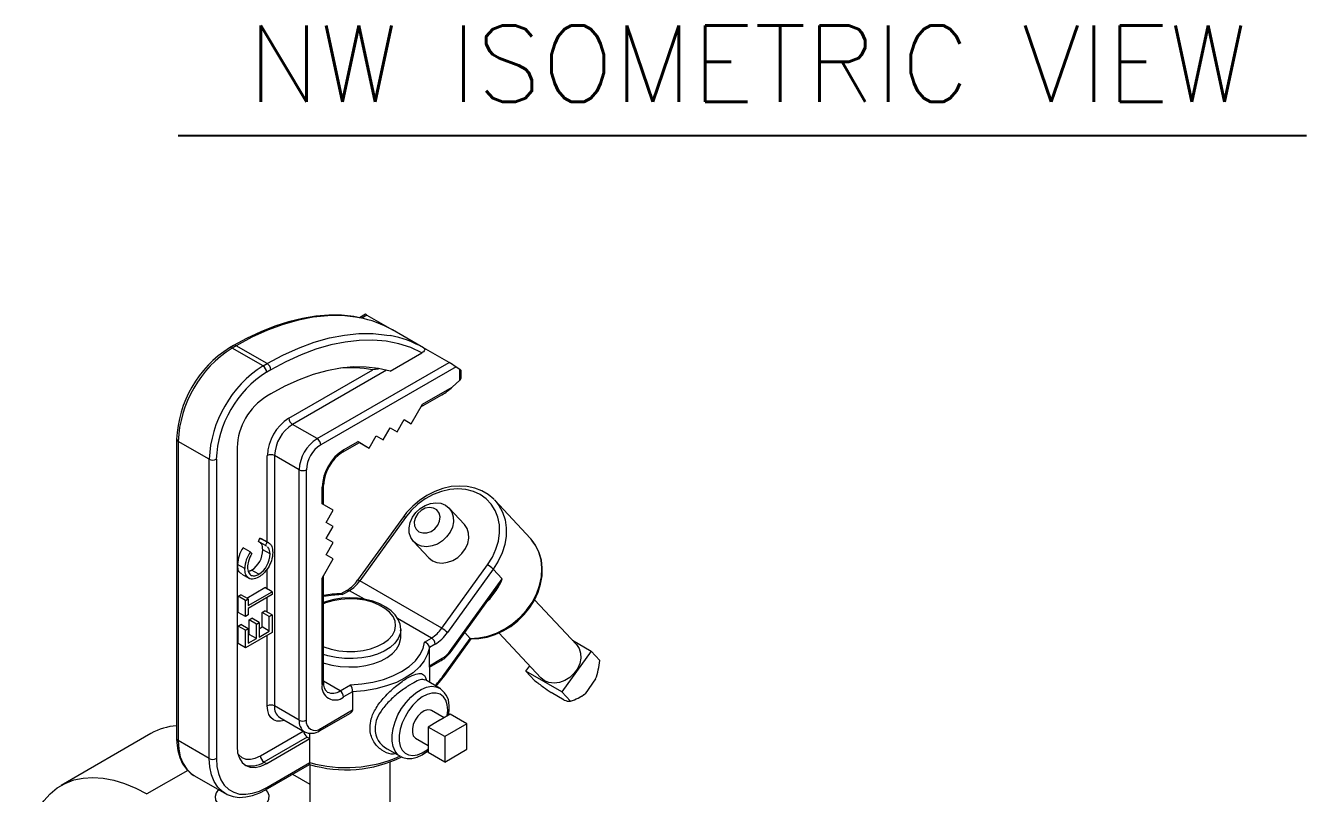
# Model space of a CAD drawing. Extents: x 8 to 113, y 2 to 87.
# Drawn here: x 15.16 to 27.76, y 16.83 to 24.38 of the extents above; entities that cross this region are included whole.
import ezdxf
from ezdxf.enums import TextEntityAlignment as Align

# ---------------------------------------------------------------- set-up
doc = ezdxf.new("R2010")
doc.units = 0
doc.header["$MEASUREMENT"] = 0
doc.layers.add('OBJECT', color=7, linetype='CONTINUOUS')
doc.styles.get("Standard").update_dxf_attribs({"font": 'SIMPLEX'})

msp = doc.modelspace()

# ---------------------------------------------------------------- linework, layer by layer
at = {"layer": 'OBJECT', "color": 1}
msp.add_line((16.659, 23.301), (27.762, 23.301), dxfattribs=at)
at = {"layer": 'OBJECT', "linetype": 'Continuous', "lineweight": 15}
for p, q in [((18.503, 21.542), (18.444, 21.508)), ((18.518, 21.534), (18.466, 21.504)), ((18.518, 21.534), (18.769, 21.389)), ((19.075, 21.212), (18.769, 21.389)), ((17.205, 21.235), (17.165, 21.212)), ((17.23, 21.233), (17.19, 21.21)), ((17.495, 21.033), (17.19, 21.21)), ((17.536, 21.056), (17.23, 21.233)), ((19.326, 21.067), (19.075, 21.212)), ((17.495, 21.033), (17.536, 21.056)), ((18.027, 20.318), (19.326, 21.067)), ((18.746, 20.982), (19.059, 21.163)), ((17.571, 20.995), (17.531, 20.972)), ((17.749, 20.519), (18.574, 20.995)), ((18.71, 20.992), (17.785, 20.458)), ((19.394, 21.025), (18.063, 20.257)), ((19.394, 21.025), (19.432, 21.001)), ((19.432, 20.892), (19.432, 21.001)), ((19.446, 20.926), (19.446, 20.991)), ((19.064, 20.656), (19.357, 20.825)), ((19.432, 20.892), (19.357, 20.825)), ((17.571, 20.76), (17.531, 20.737)), ((19.049, 20.63), (19.256, 20.75)), ((18.954, 20.465), (19.064, 20.656)), ((18.027, 20.318), (17.785, 20.458)), ((18.678, 20.306), (18.747, 20.425)), ((18.747, 20.425), (18.816, 20.385)), ((18.747, 20.425), (18.816, 20.385)), ((18.816, 20.385), (18.885, 20.505)), ((18.885, 20.505), (18.954, 20.465)), ((18.885, 20.505), (18.954, 20.465)), ((16.645, 20.311), (16.645, 17.368)), ((18.54, 20.226), (18.609, 20.345)), ((18.609, 20.345), (18.678, 20.306)), ((18.609, 20.345), (18.678, 20.306)), ((16.965, 20.115), (16.66, 20.291)), ((16.66, 20.291), (16.66, 17.347)), ((17.239, 20.232), (17.239, 17.289)), ((18.278, 20.185), (18.444, 20.281)), ((18.288, 20.208), (18.43, 20.29)), ((18.43, 20.29), (18.54, 20.226)), ((18.444, 20.281), (18.54, 20.226)), ((16.965, 17.171), (16.965, 20.115)), ((17.036, 20.115), (17.036, 17.171)), ((17.537, 19.3), (17.537, 20.152)), ((17.85, 20.012), (17.608, 20.152)), ((17.608, 20.152), (17.608, 17.688)), ((17.85, 17.548), (17.85, 20.012)), ((17.921, 20.012), (17.921, 17.548)), ((18.076, 19.677), (18.076, 19.841)), ((18.091, 19.669), (18.091, 19.861)), ((18.186, 19.614), (18.076, 19.677)), ((19.771, 19.716), (19.776, 19.712)), ((20.126, 19.336), (19.776, 19.712)), ((18.117, 19.494), (18.186, 19.614)), ((18.877, 19.55), (18.426, 18.925)), ((18.897, 19.543), (18.447, 18.918)), ((19.477, 19.474), (19.326, 19.635)), ((18.186, 19.454), (18.117, 19.494)), ((18.117, 19.335), (18.186, 19.454)), ((17.45, 19.307), (17.465, 19.339)), ((17.52, 19.266), (17.45, 19.307)), ((17.536, 19.298), (17.465, 19.339)), ((17.551, 19.292), (17.48, 19.333)), ((17.52, 19.266), (17.536, 19.298)), ((18.186, 19.295), (18.117, 19.335)), ((18.117, 19.176), (18.186, 19.295)), ((18.975, 19.307), (19.126, 19.146)), ((17.37, 19.203), (17.3, 19.244)), ((17.37, 19.203), (17.386, 19.188)), ((17.564, 19.183), (17.493, 19.224)), ((18.186, 19.136), (18.117, 19.176)), ((17.316, 19.04), (17.245, 19.08)), ((17.537, 18.838), (17.537, 19.038)), ((18.076, 18.945), (18.186, 19.136)), ((19.254, 18.452), (19.705, 19.077)), ((19.761, 19.035), (19.31, 18.41)), ((19.761, 19.035), (19.849, 18.939)), ((17.286, 18.986), (17.356, 18.945)), ((17.453, 18.984), (17.383, 19.024)), ((18.076, 17.898), (18.076, 18.945)), ((18.091, 17.918), (18.091, 18.97)), ((19.254, 18.452), (18.447, 18.918)), ((19.34, 18.234), (19.849, 18.939)), ((17.252, 18.767), (17.278, 18.782)), ((17.349, 18.741), (17.278, 18.782)), ((17.336, 18.749), (17.513, 18.852)), ((17.349, 18.676), (17.584, 18.811)), ((17.584, 18.784), (17.349, 18.648)), ((17.584, 18.811), (17.513, 18.852)), ((17.584, 18.811), (17.584, 18.784)), ((18.32, 18.825), (18.261, 18.791)), ((18.345, 18.822), (18.276, 18.783)), ((18.492, 18.738), (18.345, 18.822)), ((19.345, 18.225), (19.765, 18.806)), ((17.252, 18.608), (17.252, 18.767)), ((17.322, 18.726), (17.252, 18.767)), ((17.322, 18.726), (17.349, 18.741)), ((17.322, 18.567), (17.322, 18.726)), ((17.349, 18.741), (17.349, 18.676)), ((17.537, 18.61), (17.537, 18.757)), ((20.579, 18.292), (20.168, 18.733)), ((17.322, 18.567), (17.252, 18.608)), ((17.349, 18.583), (17.322, 18.567)), ((17.349, 18.648), (17.349, 18.583)), ((17.359, 18.534), (17.386, 18.55)), ((17.359, 18.391), (17.359, 18.534)), ((17.43, 18.494), (17.359, 18.534)), ((17.457, 18.509), (17.386, 18.55)), ((17.486, 18.608), (17.513, 18.623)), ((17.486, 18.465), (17.486, 18.608)), ((17.557, 18.567), (17.486, 18.608)), ((17.584, 18.583), (17.513, 18.623)), ((17.557, 18.567), (17.584, 18.583)), ((17.557, 18.424), (17.557, 18.567)), ((17.584, 18.583), (17.584, 18.412)), ((19.153, 18.356), (18.818, 18.549)), ((17.252, 18.472), (17.278, 18.488)), ((17.252, 18.302), (17.252, 18.472)), ((17.322, 18.432), (17.252, 18.472)), ((17.349, 18.447), (17.278, 18.488)), ((17.322, 18.432), (17.349, 18.447)), ((17.322, 18.261), (17.322, 18.432)), ((17.584, 18.412), (17.322, 18.261)), ((17.349, 18.447), (17.349, 18.304)), ((17.43, 18.494), (17.457, 18.509)), ((17.43, 18.35), (17.43, 18.494)), ((17.457, 18.509), (17.457, 18.366)), ((17.457, 18.447), (17.486, 18.465)), ((17.457, 18.366), (17.557, 18.424)), ((17.557, 18.424), (17.486, 18.465)), ((18.85, 18.359), (18.85, 18.441)), ((18.85, 18.441), (18.85, 18.433)), ((19.535, 18.353), (19.48, 18.412)), ((19.816, 18.406), (20.228, 17.964)), ((17.322, 18.261), (17.252, 18.302)), ((17.349, 18.385), (17.359, 18.391)), ((17.349, 18.304), (17.43, 18.35)), ((17.43, 18.35), (17.359, 18.391)), ((17.537, 17.688), (17.537, 18.385)), ((19.084, 18.316), (19.153, 18.356)), ((19.188, 18.295), (19.132, 18.263)), ((19.278, 17.997), (19.535, 18.353)), ((19.283, 17.988), (19.544, 18.349)), ((20.54, 18.334), (20.725, 18.227)), ((19.132, 18.084), (19.132, 18.263)), ((19.132, 18.084), (19.259, 18.157)), ((20.725, 18.227), (20.436, 17.825)), ((20.81, 18.136), (20.725, 18.227)), ((19.134, 18.068), (19.249, 18.134)), ((19.135, 17.92), (19.135, 18.069)), ((20.082, 18.03), (20.119, 18.081)), ((20.436, 17.825), (20.082, 18.03)), ((20.167, 17.938), (20.082, 18.03)), ((18.253, 17.837), (18.091, 17.93)), ((19.232, 17.863), (19.093, 17.944)), ((20.768, 17.953), (20.664, 17.808)), ((18.253, 17.837), (18.355, 17.896)), ((18.377, 17.827), (18.288, 17.776)), ((18.377, 17.827), (18.377, 17.648)), ((20.458, 17.745), (20.331, 17.819)), ((20.521, 17.734), (20.436, 17.825)), ((20.606, 17.772), (20.615, 17.776)), ((17.85, 17.548), (17.608, 17.688)), ((18.063, 17.467), (18.377, 17.648)), ((17.66, 17.574), (17.902, 17.434)), ((18.052, 17.444), (18.355, 17.618)), ((19.212, 17.533), (19.121, 17.48)), ((19.277, 17.571), (19.152, 17.642)), ((19.247, 17.553), (19.212, 17.533)), ((19.338, 17.606), (19.247, 17.553)), ((19.501, 17.512), (19.338, 17.606)), ((16.392, 17.416), (15.508, 16.905)), ((17.469, 17.197), (17.89, 17.441)), ((17.956, 17.366), (17.956, 17.419)), ((19.283, 17.387), (19.121, 17.48)), ((19.121, 17.48), (19.121, 17.375)), ((19.501, 17.512), (19.283, 17.387)), ((19.501, 17.261), (19.501, 17.512)), ((16.965, 17.171), (16.66, 17.347)), ((17.929, 17.381), (17.504, 17.136)), ((17.531, 17.12), (17.956, 17.366)), ((17.929, 17.381), (17.956, 17.366)), ((17.956, 17.131), (17.956, 17.366)), ((18.996, 17.372), (19.121, 17.3)), ((19.121, 17.375), (19.121, 17.334)), ((19.121, 17.334), (19.121, 17.229)), ((19.283, 17.387), (19.283, 17.135)), ((18.717, 17.266), (18.845, 17.192)), ((18.849, 17.19), (18.845, 17.192)), ((19.283, 17.135), (19.121, 17.229)), ((19.283, 17.135), (19.501, 17.261)), ((16.754, 17.053), (16.352, 16.822)), ((17.504, 17.136), (17.531, 17.12)), ((17.52, 16.862), (17.953, 17.112)), ((17.531, 16.885), (17.956, 17.131)), ((17.785, 17.015), (17.955, 16.917)), ((17.955, 17.111), (17.955, 16.179)), ((18.745, 16.179), (18.745, 17.134)), ((16.815, 17.004), (17.12, 16.828))]:
    msp.add_line(p, q, dxfattribs=at)
at = {"layer": 'OBJECT', "linetype": 'Continuous', "lineweight": 15, "flags": 128}
for points in [[(18.432, 21.511), (18.389, 21.52), (18.268, 21.532), (18.143, 21.534), (18.014, 21.524), (17.882, 21.502), (17.747, 21.469), (17.61, 21.425), (17.472, 21.37), (17.333, 21.305), (17.205, 21.235)], [(18.442, 21.508), (18.406, 21.515), (18.273, 21.529), (18.134, 21.528), (17.99, 21.514), (17.843, 21.485), (17.692, 21.442), (17.54, 21.386), (17.385, 21.316), (17.23, 21.233)], [(17.536, 21.056), (17.691, 21.139), (17.845, 21.21), (17.998, 21.266), (18.148, 21.309), (18.296, 21.337), (18.439, 21.352), (18.578, 21.352), (18.712, 21.338), (18.746, 21.332)], [(17.23, 21.233), (17.223, 21.236), (17.217, 21.237), (17.21, 21.237), (17.205, 21.235), (17.205, 21.235)], [(19.059, 21.163), (18.948, 21.214), (18.83, 21.251), (18.706, 21.276), (18.576, 21.287), (18.442, 21.285), (18.303, 21.269), (18.161, 21.24), (18.016, 21.198), (17.869, 21.143), (17.72, 21.075), (17.571, 20.995)], [(18.746, 20.982), (18.632, 21.009), (18.511, 21.023), (18.386, 21.024), (18.257, 21.012), (18.124, 20.987), (17.988, 20.949), (17.85, 20.898), (17.711, 20.835), (17.571, 20.76)], [(19.771, 19.716), (19.766, 19.722), (19.711, 19.768), (19.648, 19.805), (19.578, 19.832), (19.504, 19.848), (19.426, 19.852), (19.346, 19.846), (19.265, 19.828), (19.185, 19.799), (19.108, 19.76), (19.035, 19.711), (18.968, 19.654), (18.908, 19.59), (18.877, 19.55)], [(19.705, 19.077), (19.752, 19.151), (19.787, 19.23), (19.811, 19.31), (19.822, 19.391), (19.821, 19.469), (19.806, 19.544), (19.779, 19.612), (19.741, 19.674), (19.691, 19.726), (19.632, 19.768), (19.565, 19.799), (19.491, 19.818), (19.413, 19.824), (19.332, 19.818), (19.25, 19.799), (19.169, 19.768), (19.092, 19.726), (19.019, 19.673), (18.954, 19.612), (18.897, 19.543)], [(19.012, 19.278), (18.975, 19.307), (18.949, 19.346), (18.934, 19.392), (18.932, 19.442), (18.943, 19.494), (18.966, 19.545), (18.999, 19.592), (19.041, 19.631), (19.09, 19.661), (19.142, 19.68), (19.195, 19.687), (19.245, 19.682), (19.29, 19.664), (19.326, 19.635), (19.353, 19.596), (19.367, 19.55), (19.369, 19.5), (19.359, 19.448), (19.336, 19.397), (19.302, 19.351), (19.26, 19.311), (19.211, 19.281), (19.159, 19.262), (19.107, 19.255), (19.056, 19.261), (19.012, 19.278)], [(19.776, 19.712), (19.817, 19.659), (19.853, 19.593), (19.877, 19.52), (19.888, 19.441), (19.887, 19.359), (19.873, 19.276), (19.847, 19.193), (19.809, 19.112), (19.761, 19.035)], [(19.029, 19.402), (19.066, 19.39), (19.107, 19.391), (19.149, 19.405), (19.186, 19.432), (19.216, 19.467), (19.233, 19.507), (19.238, 19.549), (19.229, 19.586), (19.207, 19.616), (19.174, 19.635), (19.134, 19.641), (19.092, 19.633), (19.052, 19.612), (19.018, 19.581), (18.994, 19.542), (18.983, 19.501), (18.985, 19.461), (19.001, 19.427), (19.029, 19.402)], [(19.126, 19.146), (19.162, 19.117), (19.207, 19.099), (19.257, 19.094), (19.31, 19.101), (19.362, 19.12), (19.411, 19.15), (19.453, 19.189), (19.486, 19.236), (19.509, 19.287), (19.52, 19.339), (19.518, 19.389), (19.503, 19.435), (19.477, 19.473), (19.477, 19.474)], [(19.535, 18.353), (19.62, 18.358), (19.707, 18.375), (19.793, 18.404), (19.876, 18.446), (19.954, 18.498), (20.026, 18.56), (20.089, 18.63), (20.143, 18.707), (20.186, 18.789), (20.217, 18.873), (20.235, 18.959), (20.239, 19.043), (20.231, 19.124), (20.21, 19.201), (20.176, 19.27), (20.144, 19.315)], [(19.542, 18.349), (19.619, 18.351), (19.7, 18.365), (19.78, 18.39), (19.859, 18.426), (19.933, 18.471), (20.002, 18.525), (20.065, 18.587), (20.12, 18.655), (20.166, 18.729), (20.202, 18.807), (20.227, 18.887), (20.241, 18.967), (20.243, 19.047), (20.234, 19.123), (20.213, 19.196), (20.181, 19.262), (20.145, 19.314)], [(20.144, 19.315), (20.13, 19.332), (20.126, 19.336)], [(18.276, 18.783), (18.164, 18.775), (18.091, 18.764)], [(18.849, 18.431), (18.85, 18.442), (18.843, 18.492), (18.825, 18.539), (18.796, 18.583), (18.755, 18.624), (18.704, 18.661), (18.643, 18.693), (18.576, 18.718), (18.503, 18.736), (18.426, 18.747), (18.347, 18.751), (18.269, 18.747), (18.192, 18.735), (18.119, 18.716), (18.091, 18.706)], [(18.091, 18.269), (18.094, 18.268), (18.164, 18.245), (18.24, 18.23), (18.32, 18.222), (18.4, 18.223), (18.479, 18.233), (18.554, 18.25), (18.623, 18.275), (18.682, 18.306), (18.731, 18.343), (18.768, 18.385), (18.791, 18.429), (18.8, 18.476), (18.794, 18.522), (18.775, 18.567), (18.741, 18.61), (18.695, 18.648), (18.638, 18.681), (18.572, 18.708), (18.499, 18.727), (18.42, 18.738), (18.34, 18.741), (18.26, 18.736), (18.182, 18.723), (18.111, 18.702), (18.091, 18.694)], [(18.85, 18.433), (18.844, 18.398), (18.825, 18.35), (18.792, 18.305), (18.746, 18.264), (18.688, 18.228), (18.621, 18.198), (18.546, 18.175), (18.466, 18.16), (18.382, 18.153), (18.297, 18.154), (18.214, 18.163), (18.134, 18.18), (18.091, 18.194)], [(18.091, 18.112), (18.097, 18.11), (18.173, 18.089), (18.255, 18.076), (18.339, 18.071), (18.424, 18.074), (18.507, 18.085), (18.585, 18.104), (18.656, 18.131), (18.718, 18.164), (18.77, 18.203), (18.81, 18.246), (18.836, 18.292), (18.849, 18.341), (18.85, 18.359)], [(18.355, 17.896), (18.467, 17.904), (18.576, 17.922), (18.679, 17.948), (18.774, 17.983), (18.859, 18.025), (18.933, 18.075), (18.994, 18.13), (19.039, 18.189), (19.07, 18.252), (19.084, 18.316)], [(20.579, 18.292), (20.579, 18.292), (20.606, 18.253), (20.62, 18.207), (20.622, 18.157), (20.612, 18.105), (20.589, 18.054), (20.555, 18.008), (20.513, 17.968), (20.464, 17.938), (20.412, 17.919), (20.359, 17.912), (20.309, 17.918), (20.265, 17.936), (20.228, 17.964)], [(19.132, 18.263), (19.115, 18.197), (19.082, 18.132), (19.034, 18.071), (18.971, 18.015), (18.895, 17.964), (18.807, 17.92), (18.709, 17.884), (18.604, 17.856), (18.492, 17.837), (18.377, 17.827)], [(19.34, 18.234), (19.344, 18.23), (19.345, 18.227), (19.346, 18.225), (19.345, 18.225)], [(19.198, 17.883), (19.254, 17.95), (19.283, 17.988)], [(19.283, 17.988), (19.283, 17.988), (19.283, 17.99), (19.281, 17.993), (19.278, 17.997)], [(18.845, 17.192), (18.823, 17.208), (18.795, 17.242), (18.776, 17.287), (18.766, 17.34), (18.766, 17.4), (18.776, 17.465), (18.795, 17.532), (18.823, 17.599), (18.859, 17.663), (18.902, 17.723), (18.949, 17.775), (19, 17.818), (19.052, 17.851), (19.103, 17.873), (19.152, 17.881), (19.197, 17.877), (19.232, 17.863)], [(19.308, 17.589), (19.313, 17.645), (19.308, 17.698), (19.293, 17.743), (19.27, 17.778), (19.238, 17.802), (19.2, 17.814), (19.157, 17.814), (19.11, 17.801), (19.062, 17.776), (19.014, 17.74), (18.969, 17.694), (18.928, 17.641), (18.893, 17.582), (18.865, 17.521), (18.846, 17.458), (18.836, 17.398), (18.836, 17.342), (18.846, 17.293), (18.865, 17.253), (18.893, 17.223), (18.928, 17.205), (18.969, 17.199), (19.014, 17.206), (19.062, 17.225), (19.11, 17.256), (19.121, 17.264)], [(19.232, 17.863), (19.237, 17.861), (19.24, 17.858)], [(17.707, 17.546), (17.668, 17.537), (17.631, 17.539), (17.599, 17.551), (17.573, 17.573), (17.553, 17.604), (17.541, 17.643), (17.537, 17.688)], [(19.152, 17.642), (19.143, 17.647), (19.114, 17.649), (19.082, 17.639), (19.049, 17.617), (19.019, 17.586), (18.993, 17.547), (18.974, 17.505), (18.965, 17.463), (18.965, 17.425), (18.974, 17.395), (18.993, 17.374), (18.996, 17.372)], [(19.32, 17.596), (19.327, 17.644), (19.327, 17.666)], [(16.645, 17.368), (16.646, 17.325), (16.656, 17.249), (16.675, 17.179), (16.704, 17.117), (16.741, 17.065), (16.787, 17.023), (16.819, 17.003)], [(16.66, 17.347), (16.665, 17.263), (16.681, 17.187), (16.708, 17.121), (16.744, 17.065), (16.789, 17.021), (16.815, 17.004)], [(17.239, 17.289), (17.245, 17.226), (17.262, 17.173), (17.289, 17.13), (17.325, 17.1), (17.369, 17.084), (17.419, 17.082), (17.474, 17.094), (17.531, 17.12)], [(17.118, 16.829), (17.095, 16.845), (17.049, 16.888), (17.013, 16.944), (16.987, 17.011), (16.971, 17.087), (16.965, 17.171)], [(17.036, 17.171), (17.041, 17.093), (17.056, 17.022), (17.081, 16.959), (17.114, 16.907), (17.157, 16.866), (17.207, 16.838), (17.263, 16.821), (17.325, 16.818), (17.391, 16.828), (17.46, 16.85), (17.531, 16.885)], [(17.247, 17.217), (17.256, 17.206), (17.288, 17.179), (17.326, 17.165), (17.371, 17.163), (17.419, 17.174), (17.469, 17.197)], [(18.851, 17.19), (18.87, 17.18), (18.914, 17.17), (18.961, 17.172), (19.011, 17.184), (19.061, 17.208), (19.112, 17.242), (19.121, 17.25)], [(15.159, 16.133), (15.164, 16.257), (15.179, 16.374), (15.204, 16.483), (15.239, 16.584), (15.284, 16.675), (15.338, 16.755), (15.4, 16.824), (15.47, 16.881), (15.548, 16.926), (15.633, 16.959), (15.724, 16.978), (15.82, 16.984), (15.921, 16.978), (16.026, 16.958), (16.133, 16.925), (16.242, 16.88), (16.352, 16.822)], [(17.056, 16.865), (17.056, 16.864), (17.033, 16.831), (17.024, 16.796), (17.029, 16.76), (17.049, 16.726), (17.081, 16.696), (17.125, 16.671), (17.177, 16.652), (17.236, 16.641), (17.297, 16.638), (17.358, 16.643), (17.415, 16.656), (17.466, 16.677), (17.507, 16.703), (17.536, 16.735), (17.552, 16.769), (17.554, 16.805), (17.541, 16.839), (17.523, 16.864)], [(17.118, 16.831), (17.143, 16.816), (17.2, 16.796), (17.261, 16.788), (17.325, 16.792), (17.392, 16.806), (17.462, 16.832), (17.52, 16.862)]]:
    msp.add_lwpolyline(points, dxfattribs=at)
at = {"layer": 'OBJECT', "linetype": 'Continuous', "lineweight": 15}
for centre, radius, start, end in [((18.243, 20.459), 1.068, 60.5131, 79.2712), ((18.463, 21.448), 0.102, 57.2492, 66.998), ((18.549, 20.282), 1.069, 60.5142, 79.3563), ((17.762, 20.267), 1.118, 122.2816, 177.7182), ((17.807, 20.241), 1.148, 122.4874, 177.5126), ((17.175, 21.189), 0.0255, 54.7959, 113.9094), ((17.494, 20.992), 0.0768, 2.6063, 57.3938), ((18.474, 19.604), 1.693, 57.0852, 59.8068), ((18.112, 20.065), 1.148, 122.4872, 177.5128), ((18.106, 20.068), 1.072, 122.4874, 177.5126), ((17.454, 20.968), 0.0768, 2.6063, 57.3938), ((18.359, 19.871), 1.145, 79.2075, 95.9958), ((19.386, 20.921), 0.0919, 48.9671, 60.1751), ((19.402, 20.924), 0.0442, 328.4673, 2.0752), ((18.945, 21.272), 0.608, 300.7677, 312.6243), ((19.397, 20.93), 0.0516, 311.6133, 325.3011), ((17.872, 20.203), 0.633, 122.6055, 177.3945), ((17.998, 20.131), 0.461, 122.6053, 177.3946), ((17.992, 20.134), 0.384, 122.6055, 177.3944), ((17.826, 20.523), 0.0768, 182.6063, 237.3938), ((16.669, 20.313), 0.0238, 183.8336, 247.4715), ((18.234, 19.994), 0.384, 122.6055, 177.3944), ((17.986, 20.253), 0.0768, 2.6045, 57.3956), ((18.228, 19.998), 0.307, 122.6053, 177.3946), ((18.537, 19.82), 0.461, 122.6055, 177.3944), ((18.496, 19.843), 0.405, 122.5025, 177.4977), ((18.263, 20.206), 0.0252, 305.7071, 5.6189), ((17, 20.183), 0.0769, 242.6098, 297.3902), ((17.573, 20.083), 0.0769, 62.6096, 117.3904), ((17.886, 20.08), 0.0769, 242.6097, 297.3903), ((18.066, 19.864), 0.0252, 294.4065, 353.9395), ((18.877, 19.518), 0.0324, 50.1689, 89.1094), ((17.53, 19.076), 0.285, 143.8826, 179.0905), ((17.601, 19.035), 0.285, 143.8826, 179.0905), ((17.253, 19.226), 0.24, 302.6354, 359.4034), ((17.324, 19.186), 0.24, 302.6354, 359.4034), ((19.564, 18.833), 0.281, 45.719, 59.9878), ((18.134, 19.127), 0.355, 301.5565, 325.3227), ((18.169, 19.111), 0.338, 301.3929, 325.1483), ((18.426, 18.893), 0.0324, 50.1643, 89.119), ((19.305, 19.147), 0.583, 313.3891, 339.127), ((18.957, 19.436), 1.021, 322.1008, 330.9315), ((18.287, 17.75), 1.042, 91.2819, 100.8635), ((18.258, 18.77), 0.0217, 34.4747, 75.7747), ((18.33, 18.802), 0.0251, 54.3792, 114.3106), ((18.976, 18.645), 0.338, 301.3929, 325.1483), ((18.977, 18.642), 0.406, 301.3929, 325.1482), ((19.113, 18.208), 0.281, 45.7188, 59.9881), ((19.07, 18.255), 0.0625, 6.9196, 77.6692), ((19.111, 18.292), 0.0768, 2.605, 57.3951), ((19.086, 18.405), 0.316, 300.9806, 325.1873), ((19.235, 18.154), 0.0241, 304.227, 7.0847), ((19.118, 18.388), 0.271, 301.3931, 325.1483), ((18.205, 17.877), 0.131, 170.786, 309.2032), ((18.066, 17.921), 0.0251, 294.3746, 354.3053), ((18.189, 17.904), 0.0996, 171.5367, 232.1214), ((18.372, 18.649), 1.116, 317.047, 324.2637), ((18.18, 17.936), 0.123, 244.8512, 306.3253), ((18.211, 17.772), 0.0768, 2.605, 57.3951), ((18.256, 17.826), 0.121, 0.3164, 35.0947), ((19.115, 17.684), 0.213, 354.9057, 53.5643), ((20.356, 18.231), 0.524, 288.3675, 306.0998), ((20.466, 18.06), 0.321, 297.7777, 308.2355), ((17.573, 17.62), 0.0769, 62.6096, 117.3904), ((17.728, 17.674), 0.121, 173.02, 235.6678), ((18.341, 17.652), 0.0365, 292.519, 353.4818), ((20.512, 17.87), 0.136, 246.7678, 273.6082), ((17.886, 17.616), 0.0769, 242.6097, 297.3903), ((17.973, 17.535), 0.123, 173.6642, 235.3956), ((18.007, 17.534), 0.0873, 170.7861, 309.2031), ((19.302, 17.418), 0.147, 112.0265, 127.9681), ((16.689, 16.894), 0.6, 94.1848, 119.6179), ((17.971, 17.447), 0.0777, 186.0373, 237.2062), ((17.97, 17.565), 0.147, 243.0141, 303.9275), ((18.038, 17.464), 0.0252, 305.7078, 5.6188), ((18.809, 17.458), 0.212, 177.8733, 244.4813), ((16.67, 17.37), 0.0251, 185.6957, 245.6245), ((19.266, 17.355), 0.147, 172.0293, 187.9707), ((17, 17.239), 0.0769, 242.6098, 297.3902), ((17.545, 17.201), 0.0768, 182.605, 237.3951), ((18.312, 18.303), 1.244, 253.1797, 296.1169), ((18.313, 18.384), 1.303, 254.1188, 293.9872), ((17.381, 17.311), 0.214, 251.1, 305.1308), ((17.931, 17.125), 0.0259, 329.9019, 11.6552), ((17.507, 16.882), 0.0239, 303.8908, 7.4073)]:
    msp.add_arc(centre, radius, start, end, dxfattribs=at)
msp.add_ellipse((18.394, 20.31), major_axis=(0.05, -0.0289), ratio=0.00007, start_param=6.283145, end_param=7.068624, dxfattribs=at)
for points, knots in [([(19.075, 21.212), (19.077, 21.21), (19.083, 21.206), (19.087, 21.198), (19.085, 21.186), (19.076, 21.174), (19.065, 21.166), (19.059, 21.163)], [0, 0, 0, 0, 0.138343, 0.27604, 0.470202, 0.74205, 1, 1, 1, 1]), ([(18.631, 21.002), (18.611, 21.001), (18.591, 20.999), (18.574, 20.995), (18.574, 20.995)], [0, 0, 0, 0, 0.995077, 1, 1, 1, 1]), ([(17.493, 19.224), (17.491, 19.246), (17.488, 19.281), (17.465, 19.295), (17.457, 19.3)], [0, 0, 0, 0, 0.631766, 1, 1, 1, 1]), ([(17.536, 19.298), (17.545, 19.294), (17.564, 19.286), (17.586, 19.254), (17.589, 19.22), (17.591, 19.199)], [0, 0, 0, 0, 0.280397, 0.560819, 1, 1, 1, 1]), ([(17.386, 19.188), (17.372, 19.163), (17.347, 19.117), (17.344, 19.073), (17.342, 19.053)], [0, 0, 0, 0, 0.558384, 1, 1, 1, 1]), ([(17.564, 19.183), (17.562, 19.206), (17.56, 19.236), (17.543, 19.248), (17.539, 19.251)], [0, 0, 0, 0, 0.769287, 1, 1, 1, 1]), ([(17.591, 19.199), (17.589, 19.171), (17.585, 19.121), (17.557, 19.07), (17.545, 19.048)], [0, 0, 0, 0, 0.559803, 1, 1, 1, 1]), ([(17.287, 18.989), (17.283, 18.991), (17.265, 18.995), (17.249, 19.028), (17.246, 19.063), (17.245, 19.08)], [0, 0, 0, 0, 0.145898, 0.57263, 1, 1, 1, 1]), ([(17.452, 18.955), (17.431, 18.946), (17.39, 18.928), (17.345, 18.947), (17.319, 18.986), (17.317, 19.022), (17.316, 19.04)], [0, 0, 0, 0, 0.279511, 0.55908, 0.779375, 1, 1, 1, 1]), ([(17.342, 19.053), (17.344, 19.035), (17.348, 18.999), (17.377, 18.97), (17.414, 18.965), (17.44, 18.977), (17.453, 18.984)], [0, 0, 0, 0, 0.279865, 0.559533, 0.779673, 1, 1, 1, 1]), ([(17.545, 19.048), (17.529, 19.026), (17.501, 18.987), (17.467, 18.965), (17.452, 18.955)], [0, 0, 0, 0, 0.55902, 1, 1, 1, 1]), ([(19.542, 18.349), (19.541, 18.349), (19.54, 18.349), (19.537, 18.351), (19.535, 18.353)], [0, 0, 0, 0, 0.3245, 1, 1, 1, 1]), ([(19.134, 18.069), (19.134, 18.068), (19.133, 18.067), (19.133, 18.07), (19.132, 18.076), (19.132, 18.082), (19.132, 18.084)], [0, 0, 0, 0, 0.097442, 0.481141, 0.777167, 1, 1, 1, 1]), ([(20.768, 17.953), (20.778, 17.983), (20.797, 18.045), (20.806, 18.105), (20.81, 18.136)], [0, 0, 0, 0, 0.480505, 1, 1, 1, 1]), ([(18.548, 17.473), (18.55, 17.502), (18.556, 17.567), (18.605, 17.671), (18.674, 17.76), (18.741, 17.829), (18.796, 17.878), (18.85, 17.92), (18.915, 17.964), (18.985, 18), (19.048, 18.013), (19.081, 17.995), (19.097, 17.966), (19.102, 17.945), (19.103, 17.938)], [0, 0, 0, 0, 0.088776, 0.198609, 0.317142, 0.380597, 0.444001, 0.503802, 0.563571, 0.671288, 0.779154, 0.898446, 0.964871, 1, 1, 1, 1]), ([(19.091, 17.94), (19.084, 17.944), (19.067, 17.955), (19.016, 17.937), (18.938, 17.895), (18.838, 17.825), (18.735, 17.737), (18.654, 17.641), (18.605, 17.55), (18.6, 17.492), (18.597, 17.466)], [0, 0, 0, 0, 0.09385, 0.221401, 0.349301, 0.490356, 0.638802, 0.77588, 0.900508, 1, 1, 1, 1]), ([(20.167, 17.938), (20.196, 17.917), (20.25, 17.876), (20.305, 17.837), (20.331, 17.819)], [0, 0, 0, 0, 0.538105, 1, 1, 1, 1]), ([(18.802, 17.217), (18.787, 17.215), (18.738, 17.21), (18.658, 17.25), (18.593, 17.315), (18.56, 17.387), (18.549, 17.435), (18.548, 17.465), (18.548, 17.473)], [0, 0, 0, 0, 0.1144, 0.366893, 0.648434, 0.793478, 0.938455, 1, 1, 1, 1])]:
    msp.add_open_spline(points, degree=3, knots=knots, dxfattribs=at)
for points in [[(17.465, 19.339), (17.479, 19.331)], [(17.528, 19.259), (17.52, 19.266)], [(17.351, 19.012), (17.383, 19.024)]]:
    msp.add_open_spline(points, degree=1, dxfattribs=at)

# ---------------------------------------------------------------- texts
at = {"layer": 'OBJECT', "color": 1}
msp.add_text('NW ISOMETRIC VIEW', height=0.75, dxfattribs=at).set_placement((22.263, 23.633), align=Align.CENTER)

doc.saveas('drawing.dxf')
